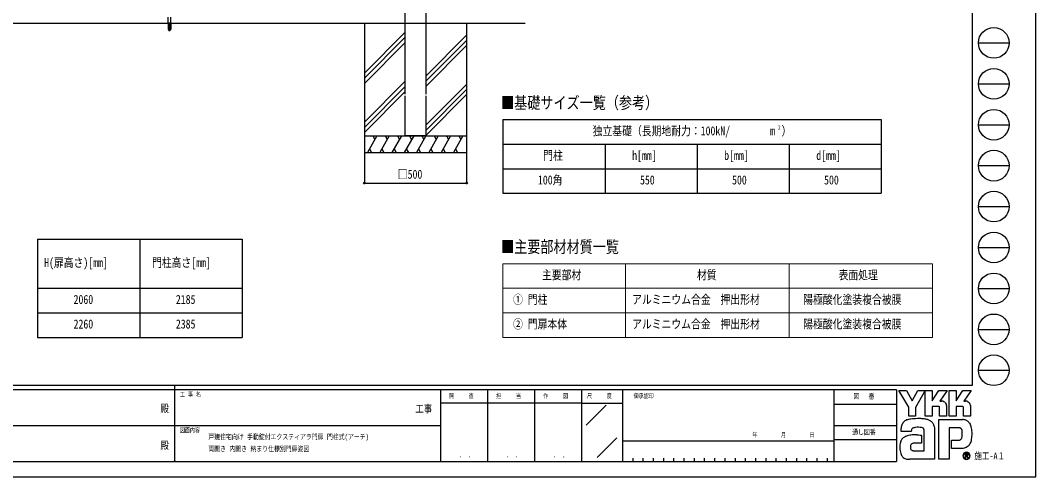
# Model space of a CAD drawing. Units: millimetres, scale not verified. Extents: x -4205 to 4205, y -2970 to 2970.
# Drawn here: x -759 to 4205, y -2970 to -740 of the extents above; entities that cross this region are included whole.
import ezdxf
from ezdxf.enums import TextEntityAlignment as Align

# ---------------------------------------------------------------- set-up
doc = ezdxf.new("R2010")
doc.units = ezdxf.units.MM
doc.header["$LTSCALE"] = 12
doc.header["$PDMODE"] = 32
doc.header["$PDSIZE"] = 6
doc.layers.add('0-1_TABLE1', color=7, linetype='Continuous', lineweight=18)
for name, color, linetype in [('0-2_USER1', 3, 'Continuous'), ('0-3_YKK_A1', 4, 'Continuous'), ('0-4_YKK_D', 6, 'Continuous'), ('0-5_YKK_ZWAK', 7, 'Continuous')]:
    doc.layers.add(name, color=color, linetype=linetype)
doc.styles.add('ＭＳ ゴシック', font='')
doc.styles.get('ＭＳ ゴシック').set_extended_font_data('MS Gothic')

msp = doc.modelspace()

# ---------------------------------------------------------------- linework, layer by layer
at = {"layer": '0-1_TABLE1'}
for p, q in [((1600.02, -1929), (3700.02, -1929)), ((1600.02, -1929), (1600.02, -2289)), ((2200.02, -1929), (2200.02, -2289)), ((3000.02, -1929), (3000.02, -2289)), ((3700.02, -1929), (3700.02, -2289)), ((1600.02, -2049), (3700.02, -2049)), ((1600.02, -2169), (3700.02, -2169)), ((1600.02, -2289), (3700.02, -2289))]:
    msp.add_line(p, q, dxfattribs=at)
at = {"layer": '0-2_USER1'}
for p, q in [((1600.02, -1225), (3450.02, -1225)), ((1600.02, -1225), (1600.02, -1585)), ((3450.02, -1225), (3450.02, -1585)), ((1600.02, -1345), (3450.02, -1345)), ((2100.02, -1345), (2100.02, -1585)), ((2550.02, -1345), (2550.02, -1585)), ((3000.02, -1345), (3000.02, -1585)), ((1600.02, -1465), (3450.02, -1465)), ((1600.02, -1585), (3450.02, -1585)), ((-674.98, -1809), (325.02, -1809)), ((-674.98, -1809), (-674.98, -2289)), ((-174.98, -1809), (-174.98, -2289)), ((325.02, -1809), (325.02, -2289)), ((-674.98, -2049), (325.02, -2049)), ((-674.98, -2169), (325.02, -2169)), ((-674.98, -2289), (325.02, -2289))]:
    msp.add_line(p, q, dxfattribs=at)
at = {"layer": '0-3_YKK_A1'}
for p, q in [((1223.02, 1630), (1223.02, -755.01)), ((1123.02, -755.01), (1123.02, -638.01)), ((-35.89, -752.76), (-35.89, -725.01)), ((-23.89, -752.76), (-23.89, -725.01)), ((1709.07, -755.01), (-2174.47, -755.01)), ((-39.64, -754.37), (-39.64, -755.01)), ((-20.14, -755.01), (-39.64, -755.01)), ((-39.42, -753.85), (-20.35, -753.85)), ((-36.64, -752.76), (-39.14, -753.67)), ((-36.82, -755.01), (-36.82, -782.78)), ((-36.82, -782.78), (-33.15, -789.13)), ((-36.64, -752.76), (-23.14, -752.76)), ((-36.4, -755.01), (-36.4, -783.51)), ((-36.4, -783.51), (-30.64, -783.51)), ((-32.51, -789.51), (-27.27, -789.51)), ((-30.64, -755.01), (-30.64, -783.51)), ((-30.64, -782.78), (-29.14, -782.78)), ((-29.89, -790.26), (-29.89, -751.32)), ((-29.14, -755.01), (-29.14, -783.51)), ((-29.14, -783.51), (-23.37, -783.51)), ((-22.95, -782.78), (-26.62, -789.13)), ((-23.37, -755.01), (-23.37, -783.51)), ((-23.14, -752.76), (-20.63, -753.67)), ((-22.95, -755.01), (-22.95, -782.78)), ((-20.14, -754.37), (-20.14, -755.01)), ((923.02, -755.01), (923.02, -1385.01)), ((1123.02, -1100.51), (1123.02, -755.02)), ((1223.02, -755.02), (1223.02, -1100.51)), ((1423.02, -755.01), (1423.02, -1385.01)), ((1123.02, -797.8), (923.02, -997.8)), ((1123.02, -822.8), (923.02, -1022.8)), ((1423.02, -812.81), (1223.02, -1012.81)), ((1423.02, -837.81), (1223.02, -1037.81)), ((1123.02, -847.8), (923.02, -1047.8)), ((1423.02, -862.81), (1223.02, -1062.81)), ((1123.02, -1037.8), (923.02, -1237.8)), ((1123.02, -1062.8), (923.02, -1262.8)), ((1123.02, -1087.8), (923.02, -1287.8)), ((1423.02, -1052.81), (1223.02, -1252.81)), ((1423.02, -1077.81), (1223.02, -1277.81)), ((1423.02, -1102.81), (1223.02, -1302.81)), ((1223.02, -1109.51), (1223.02, -1302.8)), ((923.02, -1305.01), (1423.02, -1305.01)), ((984.21, -1305.01), (938.02, -1385.01)), ((964.21, -1305.01), (974.21, -1322.33)), ((1044.21, -1305.01), (998.02, -1385.01)), ((1024.21, -1305.01), (1034.21, -1322.33)), ((1104.21, -1305.01), (1058.02, -1385.01)), ((1084.21, -1305.01), (1094.21, -1322.33)), ((1164.21, -1305.01), (1118.02, -1385.01)), ((1135.52, -1305.01), (1210.52, -1305.01)), ((1144.21, -1305.01), (1154.21, -1322.33)), ((1224.21, -1305.01), (1178.02, -1385.01)), ((1204.21, -1305.01), (1214.21, -1322.33)), ((1284.21, -1305.01), (1238.02, -1385.01)), ((1264.21, -1305.01), (1274.21, -1322.33)), ((1344.21, -1305.01), (1298.02, -1385.01)), ((1324.21, -1305.01), (1334.21, -1322.33)), ((1404.21, -1305.01), (1358.02, -1385.01)), ((1384.21, -1305.01), (1394.21, -1322.33)), ((923.02, -1385.01), (1423.02, -1385.01)), ((948.02, -1367.69), (958.02, -1385.01)), ((1008.02, -1367.69), (1018.02, -1385.01)), ((1068.02, -1367.69), (1078.02, -1385.01)), ((1128.02, -1367.69), (1138.02, -1385.01)), ((1188.02, -1367.69), (1198.02, -1385.01)), ((1248.02, -1367.69), (1258.02, -1385.01)), ((1308.02, -1367.69), (1318.02, -1385.01)), ((1368.02, -1367.69), (1378.02, -1385.01))]:
    msp.add_line(p, q, dxfattribs=at)
msp.add_lwpolyline([(1223.02, -1305.01), (1123.02, -1305.01), (1123.02, -1109.51)], dxfattribs=at)
for centre, start, end in [((-38.89, -754.37), 110, 180), ((-32.51, -788.76), 210, 270), ((-27.27, -788.76), 270, 330), ((-20.89, -754.37), 0, 70)]:
    msp.add_arc(centre, 0.75, start, end, dxfattribs=at)
at = {"layer": '0-4_YKK_D'}
for p, q in [((923.02, -1386.01), (923.02, -1536.01)), ((1423.02, -1386.01), (1423.02, -1536.01)), ((923.02, -1535.01), (1423.02, -1535.01))]:
    msp.add_line(p, q, dxfattribs=at)
for centre in [(923.02, -1535.01), (1423.02, -1535.01)]:
    msp.add_circle(centre, 4.25, dxfattribs=at)
at = {"layer": '0-5_YKK_ZWAK'}
for p, q in [((3895.02, 2775), (3895.02, -2525)), ((3925.02, -850), (4075.02, -850)), ((3925.02, -1050), (4075.02, -1050)), ((3925.02, -1250), (4075.02, -1250)), ((3925.02, -1450), (4075.02, -1450)), ((3925.02, -1650), (4075.02, -1650)), ((3925.02, -1850), (4075.02, -1850)), ((3925.02, -2050), (4075.02, -2050)), ((3925.02, -2250), (4075.02, -2250)), ((3925.02, -2450), (4075.02, -2450)), ((3895.02, -2525), (-3904.98, -2525)), ((-4.98, -2525), (-4.98, -2895)), ((-4.98, -2545), (-1304.98, -2545)), ((1295.02, -2545), (-4.98, -2545)), ((1525.02, -2545), (1525.02, -2895)), ((1755.02, -2545), (1755.02, -2895)), ((1985.02, -2545), (1985.02, -2895)), ((2185.02, -2545), (1985.02, -2545)), ((3217.52, -2545), (2185.02, -2545)), ((2185.02, -2545), (2185.02, -2895)), ((3217.52, -2545), (3217.52, -2895)), ((3525.02, -2545), (3217.52, -2545)), ((3525.02, -2545), (3525.02, -2895)), ((1985.02, -2610), (1295.02, -2610)), ((1985.02, -2610), (2185.02, -2610)), ((2007.1, -2718.29), (2105.04, -2620.36)), ((3217.52, -2615), (3525.02, -2615)), ((-1297.48, -2720), (-4.98, -2720)), ((-4.98, -2720), (1295.02, -2720)), ((3217.52, -2720), (3525.02, -2720)), ((2060.67, -2875.99), (2156.89, -2779.77)), ((2185.02, -2795), (3217.52, -2795)), ((3525.02, -2790), (3217.52, -2790)), ((3879.16, -2855.72), (3879.16, -2855.72)), ((-1304.98, -2895), (-4.98, -2895)), ((-4.98, -2895), (1295.02, -2895)), ((1295.02, -2895), (1985.02, -2895)), ((1985.02, -2895), (2185.02, -2895)), ((2185.02, -2895), (3217.52, -2895)), ((2235.02, -2880), (2235.02, -2895)), ((2285.02, -2880), (2285.02, -2895)), ((2335.02, -2880), (2335.02, -2895)), ((2385.02, -2880), (2385.02, -2895)), ((2435.02, -2880), (2435.02, -2895)), ((2485.02, -2880), (2485.02, -2895)), ((2535.02, -2880), (2535.02, -2895)), ((2585.02, -2880), (2585.02, -2895)), ((2635.02, -2880), (2635.02, -2895)), ((2685.02, -2880), (2685.02, -2895)), ((2735.02, -2880), (2735.02, -2895)), ((2785.02, -2880), (2785.02, -2895)), ((2835.02, -2880), (2835.02, -2895)), ((2885.02, -2880), (2885.02, -2895)), ((2935.02, -2880), (2935.02, -2895)), ((2985.02, -2880), (2985.02, -2895)), ((3035.02, -2880), (3035.02, -2895)), ((3085.02, -2880), (3085.02, -2895)), ((3135.02, -2880), (3135.02, -2895)), ((3185.02, -2880), (3185.02, -2895)), ((3217.52, -2895), (3525.02, -2895)), ((3866.67, -2883.98), (3866.67, -2883.98))]:
    msp.add_line(p, q, dxfattribs=at)
for points in [[(-4205, -2970), (4205, -2970), (4205, 2970), (-4205, 2970)], [(3536.02, -2548), (3572.83, -2548), (3600.47, -2600.1), (3628.04, -2548), (3664.88, -2548), (3617.67, -2631.99), (3617.67, -2674.13), (3584.1, -2674.13), (3584.1, -2630.86)]]:
    msp.add_lwpolyline(points, close=True, dxfattribs=at)
for points in [[(1985.02, -2545), (1295.02, -2545), (1295.02, -2895)], [(3730.55, -2626.61), (3698.77, -2626.61), (3698.77, -2674.1), (3664.91, -2674.1), (3664.91, -2548), (3698.77, -2548), (3698.77, -2599.58), (3732.07, -2548), (3771.84, -2548), (3736.16, -2600.21), (3737.42, -2600.21), (3738.82, -2600.21), (3740.25, -2600.21), (3741.63, -2600.21), (3742.87, -2600.21), (3743.86, -2600.21), (3744.52, -2600.21), (3744.77, -2600.21)], [(3847.51, -2626.61), (3815.77, -2626.61), (3815.77, -2674.13), (3781.9, -2674.13), (3781.9, -2548), (3815.77, -2548), (3815.77, -2599.58), (3849.03, -2548), (3888.8, -2548), (3853.12, -2600.21), (3854.4, -2600.21), (3855.8, -2600.21), (3857.24, -2600.21), (3858.61, -2600.21), (3859.84, -2600.21), (3860.83, -2600.21), (3861.49, -2600.21), (3861.73, -2600.21)], [(3754.51, -2602.21), (3758.55, -2604.52), (3761.97, -2607.53), (3764.73, -2611.12), (3766.76, -2615.15), (3768.01, -2619.5), (3768.44, -2624.04), (3768.44, -2674.22), (3735.41, -2674.22), (3735.41, -2631.41)], [(3871.48, -2602.21), (3875.54, -2604.52), (3878.97, -2607.53), (3881.74, -2611.12), (3883.78, -2615.15), (3885.05, -2619.5), (3885.48, -2624.04), (3885.48, -2674.13), (3852.37, -2674.13), (3852.37, -2631.41)], [(3707.71, -2719.17), (3709.13, -2724.9), (3709.93, -2731.04), (3710.18, -2737.59), (3710.18, -2885), (3589.55, -2885)], [(3654.39, -2732.12), (3651.27, -2730.9), (3646.29, -2729.87), (3639.94, -2729.1), (3632.71, -2728.69), (3625.08, -2728.73), (3617.56, -2729.28)], [(3828.87, -2731.51), (3781.19, -2731.51), (3781.19, -2885), (3731.23, -2885), (3731.23, -2690.79), (3847.35, -2690.79)], [(3878.71, -2704.51), (3881.97, -2708.62), (3884.41, -2712.61), (3886.12, -2716.22)], [(3604.8, -2732.31), (3602.47, -2733.62), (3600.66, -2735.22), (3599.29, -2737.08), (3598.29, -2739.2), (3597.61, -2741.53), (3597.16, -2744.07), (3596.89, -2746.79), (3596.73, -2749.67), (3546.74, -2749.79), (3546.89, -2742.95), (3547.17, -2735.27)], [(3623.95, -2765.53), (3633.41, -2766.15), (3640.84, -2766.99), (3645.71, -2767.77), (3647.45, -2768.23), (3647.45, -2806.47), (3641.92, -2805.89), (3635.86, -2805.56), (3629.65, -2805.43), (3623.69, -2805.45), (3618.37, -2805.56), (3614.08, -2805.71), (3611.23, -2805.84), (3610.19, -2805.89), (3605.86, -2806.68), (3602.13, -2807.92), (3599, -2809.61), (3596.47, -2811.77), (3594.53, -2814.4), (3593.18, -2817.5), (3592.44, -2821.1), (3592.29, -2825.19), (3592.76, -2829.69), (3593.72, -2833.41), (3595.09, -2836.42), (3596.83, -2838.79), (3598.86, -2840.59), (3601.13, -2841.91), (3603.59, -2842.79), (3606.16, -2843.32), (3659.26, -2843.32), (3659.26, -2745.07), (3659.28, -2743.13), (3659.18, -2741.22), (3658.93, -2739.39), (3658.5, -2737.65), (3657.86, -2736.02), (3656.99, -2734.55), (3655.84, -2733.24), (3654.39, -2732.12)], [(3845.83, -2761), (3845.76, -2754.63), (3845.46, -2748.9), (3844.74, -2743.86), (3843.44, -2739.59)], [(3874.56, -2820.97), (3869.95, -2824.56), (3865.14, -2827.38), (3860.18, -2829.48), (3855.1, -2830.92), (3849.93, -2831.74), (3844.72, -2832.01), (3793.36, -2832.01), (3793.36, -2791.66), (3822.32, -2791.66), (3827.66, -2791.59), (3832.36, -2791.13), (3836.39, -2789.95)], [(3874.61, -2862.6), (3874.58, -2862.01), (3874.51, -2861.45), (3874.39, -2860.9), (3874.22, -2860.39), (3874, -2859.9), (3873.74, -2859.44), (3873.43, -2859.01), (3873.08, -2858.61), (3872.62, -2858.2), (3872.1, -2857.85), (3871.54, -2857.54), (3870.93, -2857.29), (3870.28, -2857.1), (3869.58, -2856.96), (3868.85, -2856.87), (3868.08, -2856.84), (3860.5, -2856.84), (3860.5, -2879.14), (3862.79, -2879.14), (3862.79, -2859.12), (3868.08, -2859.12), (3868.62, -2859.14), (3869.14, -2859.19), (3869.62, -2859.28), (3870.06, -2859.4), (3870.47, -2859.56), (3870.84, -2859.75), (3871.17, -2859.97), (3871.47, -2860.22)], [(3872.36, -2862.6), (3872.22, -2863.67), (3871.84, -2864.51), (3871.26, -2865.16), (3870.55, -2865.62), (3869.74, -2865.94), (3868.9, -2866.14), (3868.08, -2866.24), (3867.33, -2866.27), (3865.34, -2866.27), (3866.35, -2867.97), (3872.89, -2879.22), (3875.51, -2879.22), (3869.2, -2868.39), (3869.79, -2868.27), (3870.36, -2868.12), (3870.89, -2867.94), (3871.4, -2867.73), (3871.87, -2867.49), (3872.31, -2867.22), (3872.71, -2866.91), (3873.08, -2866.58)]]:
    msp.add_lwpolyline(points, dxfattribs=at)
for centre in [(4000.02, -850), (4000.02, -1050), (4000.02, -1250), (4000.02, -1450), (4000.02, -1650), (4000.02, -1850), (4000.02, -2050), (4000.02, -2250), (4000.02, -2450)]:
    msp.add_circle(centre, 75, dxfattribs=at)
for centre, radius, start, end in [((3730.72, -2631.29), 4.69, 358.57817, 92.1683), ((3744.82, -2625.19), 24.98, 78.26798, 90.11215), ((3745.17, -2623.37), 23.12, 66.19963, 78.22058), ((3847.71, -2631.27), 4.67, 358.29941, 92.43455), ((3861.78, -2625.23), 25.02, 78.27851, 90.10826), ((3862.12, -2623.48), 23.23, 66.2483, 78.23226), ((3637.8, -2740.46), 90.78, 171.55622, 176.72493), ((3607.04, -2735.87), 59.68, 163.48385, 171.57982), ((3591.61, -2731.29), 43.58, 152.2125, 163.4865), ((3584.94, -2727.84), 36.07, 138.03852, 152.12015), ((3584.93, -2728.01), 36.18, 122.60463, 137.83438), ((3589.72, -2735.75), 45.28, 108.37421, 122.42809), ((3597.29, -2762.69), 73.25, 100.93159, 107.35499), ((3622.05, -2882.82), 195.9, 97.86054, 101.37938), ((3633.68, -2963.58), 277.49, 94.90201, 97.9576), ((3634.47, -2970.05), 284, 91.6169, 94.94971), ((3624.57, -2791.99), 63.1, 96.37207, 102.75341), ((3633.37, -2924.06), 238, 87.51794, 91.66439), ((3636.46, -2857.78), 171.65, 81.92631, 87.59083), ((3645.59, -2795.23), 108.44, 73.67137, 82.05943), ((3659.13, -2749.92), 61.15, 60.60528, 73.9085), ((3664.67, -2738.86), 48.8, 52.17347, 59.90542), ((3669.63, -2732.45), 40.69, 43.55042, 52.14561), ((3672.36, -2729.81), 36.9, 34.48659, 43.50182), ((3672.38, -2729.75), 36.85, 25.58915, 34.43128), ((3669.1, -2731.29), 40.47, 17.43089, 25.54591), ((3845.45, -2744.21), 53.45, 78.73198, 87.96551), ((3847.02, -2736.2), 45.29, 69.03034, 78.69541), ((3848.48, -2732.3), 41.13, 59.39484, 68.9885), ((3849.16, -2731.11), 39.76, 50.3012, 59.3616), ((3848.91, -2731.39), 40.13, 42.05209, 50.28551), ((3829.09, -2742.81), 62.92, 14.76267, 25.00486), ((3790.5, -2753.33), 102.92, 7.9139, 14.95041), ((3585.88, -2814.51), 44.52, 120.60724, 130.53081), ((3590.62, -2822.57), 53.87, 112.58838, 120.58162), ((3596.99, -2837.9), 70.47, 106.61303, 112.59024), ((3607.02, -2871.61), 105.64, 99.87193, 106.59825), ((3612.64, -2903.27), 137.79, 94.78469, 99.91711), ((3615.38, -2934.77), 169.41, 90.80099, 94.81812), ((3617.99, -2763.63), 33.98, 102.4979, 112.84632), ((3615.8, -2958.23), 192.87, 87.57779, 90.82714), ((3829.14, -2756.01), 24.5, 77.94572, 90.63794), ((3831.27, -2746.02), 14.29, 60.20991, 77.92418), ((3832.65, -2743.42), 11.35, 39.8078, 59.75378), ((3830.71, -2744.9), 13.79, 22.65544, 39.38165), ((3820.05, -2773.14), 24.83, 334.00676, 347.34989), ((3792.5, -2766.76), 53.11, 347.14308, 355.40008), ((3732.2, -2761.58), 113.62, 355.2339, 0.29193), ((3751.96, -2758.93), 141.87, 2.54376, 8.01251), ((3736.17, -2760.5), 157.68, 352.8937, 357.82206), ((3729.86, -2760.1), 163.99, 357.76419, 2.60674), ((3638.13, -2823.49), 97.29, 174.55588, 182.47272), ((3692.5, -2822.63), 151.65, 181.90948, 187.89042), ((3608.98, -2820.7), 68, 164.97537, 174.56739), ((3592.46, -2816.29), 50.9, 153.89178, 164.94341), ((3584.93, -2812.67), 42.55, 142.04688, 153.80771), ((3583.47, -2811.63), 40.76, 130.60221, 141.94427), ((3831.72, -2779.43), 11.51, 293.91672, 314.09376), ((3830.15, -2778.04), 13.6, 314.78099, 333.92928), ((3841.23, -2783.39), 50.24, 311.57033, 318.66243), ((3835.41, -2778.29), 57.97, 318.67367, 325.29112), ((3850.36, -2789.43), 39.35, 326.23251, 339.61931), ((3813.41, -2775.12), 78.97, 339.22498, 347.31457), ((3769.15, -2764.79), 124.42, 347.15166, 352.97565), ((3628.69, -2831.61), 87.22, 187.80471, 196.36971), ((3595, -2841.56), 52.09, 196.3102, 208.20993), ((3580.34, -2849.36), 35.47, 208.29777, 223.35561), ((3577.03, -2852.28), 31.07, 223.64205, 239.63663), ((3579.77, -2847.28), 36.77, 239.8785, 253.65355), ((3866.7, -2868.19), 17.64, 90.09157, 179.92363), ((3866.59, -2868.21), 17.53, 179.86065, 225.14399), ((3866.59, -2868.13), 15.69, 134.8007, 180.12175), ((3866.53, -2868.23), 15.62, 179.75513, 225.29722), ((3866.64, -2868.04), 15.66, 89.86602, 135.149), ((3866.7, -2868.16), 17.61, 44.93442, 90.08536), ((3866.71, -2868.16), 15.78, 45.03108, 90.11509), ((3866.65, -2868.14), 15.84, 270.09072, 359.90926), ((3869.01, -2862.5), 3.35, 358.3894, 42.86139), ((3869.07, -2862.76), 5.53, 316.37674, 1.6565), ((3866.72, -2868.17), 15.77, 0.00643, 45.07115), ((3866.84, -2868.1), 17.47, 359.78949, 45.13288), ((3866.8, -2868.24), 17.51, 314.92572, 0.23508), ((3584.8, -2830.01), 54.75, 253.69102, 263.74909), ((3589.06, -2792.1), 92.9, 263.68487, 270.30455), ((3866.68, -2868.21), 17.59, 224.94536, 269.98445), ((3866.64, -2868.37), 15.61, 224.62822, 270.10973), ((3866.68, -2868.12), 17.68, 269.98802, 314.93777)]:
    msp.add_arc(centre, radius, start, end, dxfattribs=at)
msp.add_point((-4.98, -2895), dxfattribs=at)

# ---------------------------------------------------------------- texts
at = {"layer": '0-1_TABLE1', "style": 'ＭＳ ゴシック', "width": 0.8}
for s, p in [('主要部材', (1791.22, -2019)), ('材質', (2548.82, -2019)), ('表面処理', (3241.22, -2019)), ('① 門柱', (1650.02, -2139)), ('アルミニウム合金\u3000押出形材', (2232.02, -2139)), ('陽極酸化塗装複合被膜', (3068.42, -2139)), ('② 門扉本体', (1650.02, -2259)), ('アルミニウム合金\u3000押出形材', (2232.02, -2259)), ('陽極酸化塗装複合被膜', (3068.42, -2259))]:
    msp.add_text(s, height=43.99, dxfattribs=at).set_placement(p, align=Align.BOTTOM_LEFT)
at = {"layer": '0-2_USER1', "style": 'ＭＳ ゴシック', "width": 0.8}
for s, height, p in [('■基礎サイズ一覧（参考）', 58.65, (1591.49, -1189.42)), ('独立基礎（長期地耐力：100kN/', 43.99, (2039.26, -1315)), ('m', 43.99, (2906.46, -1315)), ('2', 20.53, (2944.86, -1280.33)), ('）', 43.99, (2962.78, -1315)), ('門柱', 43.99, (1797.22, -1435)), ('h[mm]', 43.99, (2232.22, -1435)), ('b[mm]', 43.99, (2682.22, -1435)), ('d[mm]', 43.99, (3132.22, -1435)), ('100角', 43.99, (1771.62, -1555)), ('550', 43.99, (2270.62, -1555)), ('500', 43.99, (2720.62, -1555)), ('500', 43.99, (3170.62, -1555)), ('■主要部材材質一覧', 58.65, (1591.49, -1893.42)), ('H(扉高さ)[mm]', 43.99, (-642.58, -1959)), ('門柱高さ[mm]', 43.99, (-115.38, -1959)), ('2060', 43.99, (-498.58, -2139)), ('2185', 43.99, (1.42, -2139)), ('2260', 43.99, (-498.58, -2259)), ('2385', 43.99, (1.42, -2259)), ('戸建住宅向け 手動錠付エクスティアラ門扉 門柱式(アーチ)', 25.66, (160.31, -2795.72)), ('両開き 内開き 納まり仕様別門扉姿図', 25.66, (160.31, -2854.06))]:
    msp.add_text(s, height=height, dxfattribs=at).set_placement(p, align=Align.BOTTOM_LEFT)
at = {"layer": '0-4_YKK_D', "style": 'ＭＳ ゴシック', "width": 0.8}
msp.add_text('□500', height=43.99, dxfattribs=at).set_placement((1086.62, -1527.01), align=Align.BOTTOM_LEFT)
at = {"layer": '0-5_YKK_ZWAK', "style": 'ＭＳ ゴシック', "width": 0.8}
for s, height, p in [('工 事 名', 21.99, (21.27, -2585)), ('照     査', 21.99, (1336.42, -2592.5)), ('担     当', 21.99, (1567.22, -2592.5)), ('作     図', 21.99, (1797.22, -2592.5)), ('尺     度', 21.99, (2011.42, -2592.5)), ('御承認印', 21.99, (2239.14, -2592.5)), ('図\u3000 番', 25.66, (3313.4, -2597.5)), ('殿', 36.66, (-73.67, -2665.83)), ('工事', 36.66, (1172.33, -2667.47)), ('図面内容', 21.99, (21.27, -2760)), ('年        月        日', 21.99, (2819.91, -2783.21)), ('通し図番', 25.66, (3307.8, -2772.5)), ('殿', 36.66, (-73.67, -2845.83)), ('． ．', 25.92, (1385, -2884.35)), ('． ．', 25.92, (1615, -2884.35)), ('． ．', 25.92, (1845, -2884.35)), ('施工-A１', 32.99, (3905.02, -2895))]:
    msp.add_text(s, height=height, dxfattribs=at).set_placement(p, align=Align.BOTTOM_LEFT)

doc.saveas('drawing.dxf')
